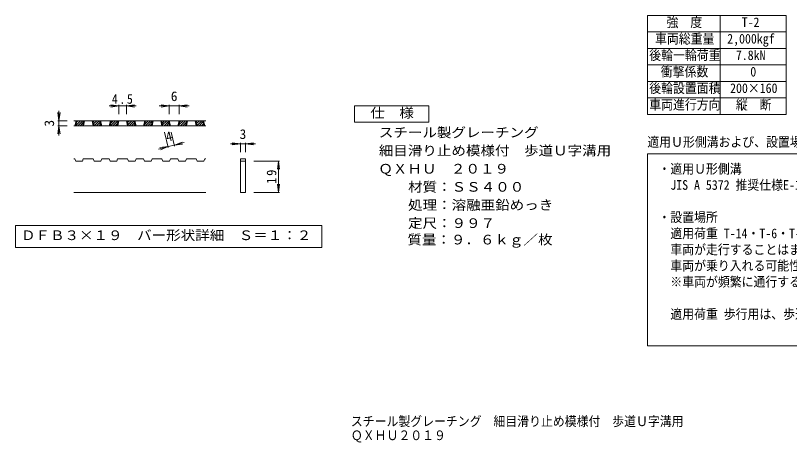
# Model space of a CAD drawing. Units: millimetres, scale not verified, with parts at other scales. Extents: x -918 to 910, y -686 to 591.
# Drawn here: x -918 to 255, y -686 to -38 of the extents above; entities that cross this region are included whole.
import ezdxf
from ezdxf.enums import TextEntityAlignment as Align

# ---------------------------------------------------------------- set-up
doc = ezdxf.new("R2010")
doc.units = ezdxf.units.MM
doc.header["$LTSCALE"] = 5
for name, color, linetype, lineweight in [('1-5_1-5ﾚｲﾔ', 7, 'Continuous', 9), ('D-0', 3, 'Continuous', 9), ('D-2', 3, 'Continuous', 9), ('D-4', 7, 'Continuous', 9), ('F-F_F-Fﾚｲﾔ', 7, 'Continuous', 9)]:
    doc.layers.add(name, color=color, linetype=linetype, lineweight=lineweight)
doc.layers.add('F-4_F-4ﾚｲﾔ', color=2, linetype='Continuous')
doc.styles.add('ＭＳ ゴシック', font='')
doc.styles.get('ＭＳ ゴシック').set_extended_font_data('MS Gothic')

msp = doc.modelspace()

# ---------------------------------------------------------------- linework, layer by layer
at = {"layer": '1-5_1-5ﾚｲﾔ', "color": 2}
msp.add_lwpolyline([(-403.732, -200.038), (-403.732, -175.038), (-291.232, -175.038), (-291.232, -200.038)], close=True, dxfattribs=at)
at = {"layer": 'D-0'}
for p, q in [((-629.173, -197.822), (-829.173, -197.822)), ((-826.157, -204.79), (-819.189, -197.822)), ((-824.979, -200.076), (-822.724, -197.822)), ((-823.153, -205.322), (-815.653, -197.822)), ((-799.819, -199.666), (-797.975, -197.822)), ((-799.112, -202.494), (-794.44, -197.822)), ((-798.405, -205.322), (-790.904, -197.822)), ((-773.656, -205.322), (-766.156, -197.822)), ((-773.308, -201.439), (-769.691, -197.822)), ((-770.12, -205.322), (-762.62, -197.822)), ((-747.604, -200.483), (-744.942, -197.822)), ((-746.897, -203.312), (-741.407, -197.822)), ((-745.371, -205.322), (-737.944, -197.894)), ((-721.627, -202.79), (-716.658, -197.822)), ((-720.623, -205.322), (-713.123, -197.822)), ((-720.448, -198.077), (-720.194, -197.822)), ((-717.087, -205.322), (-710.24, -198.475)), ((-696.089, -198.466), (-695.445, -197.822)), ((-695.382, -201.294), (-691.909, -197.822)), ((-694.675, -204.123), (-688.374, -197.822)), ((-692.338, -205.322), (-685.721, -198.705)), ((-669.945, -204.142), (-663.625, -197.822)), ((-668.767, -199.428), (-667.161, -197.822)), ((-667.59, -205.322), (-660.09, -197.822)), ((-643.867, -199.277), (-642.412, -197.822)), ((-643.16, -202.105), (-638.876, -197.822)), ((-642.453, -204.934), (-635.341, -197.822)), ((-629.173, -205.322), (-829.173, -205.322)), ((-819.618, -205.322), (-814.77, -200.475)), ((-816.082, -205.322), (-815.949, -205.189)), ((-794.869, -205.322), (-789.459, -199.912)), ((-791.333, -205.322), (-788.752, -202.74)), ((-766.585, -205.322), (-763.1, -201.837)), ((-741.836, -205.322), (-737.237, -200.723)), ((-738.3, -205.322), (-736.529, -203.551)), ((-713.552, -205.322), (-711.419, -203.189)), ((-688.803, -205.322), (-685.014, -201.533)), ((-685.267, -205.322), (-684.307, -204.362)), ((-664.054, -205.322), (-658.559, -199.827)), ((-660.519, -205.322), (-659.737, -204.541)), ((-639.305, -205.322), (-633.499, -199.516)), ((-635.77, -205.322), (-632.792, -202.344)), ((-632.234, -205.322), (-632.085, -205.173)), ((-827.54, -255.322), (-829.173, -255.322)), ((-827.54, -255.322), (-826.29, -259.072)), ((-815.982, -259.072), (-814.732, -255.322)), ((-799.655, -255.322), (-814.732, -255.322)), ((-799.655, -255.322), (-798.405, -259.072)), ((-788.106, -259.072), (-786.856, -255.322)), ((-775.529, -255.322), (-786.856, -255.322)), ((-775.529, -255.322), (-774.279, -259.072)), ((-763.971, -259.072), (-762.721, -255.322)), ((-736.087, -259.072), (-734.837, -255.322)), ((-723.51, -255.322), (-734.837, -255.322)), ((-723.51, -255.322), (-722.26, -259.072)), ((-711.952, -259.072), (-710.702, -255.322)), ((-710.702, -255.322), (-695.625, -255.322)), ((-694.375, -259.072), (-695.625, -255.322)), ((-684.067, -259.072), (-682.817, -255.322)), ((-671.49, -255.322), (-682.817, -255.322)), ((-671.49, -255.322), (-670.24, -259.072)), ((-659.933, -259.072), (-658.683, -255.322)), ((-658.683, -255.322), (-643.606, -255.322)), ((-642.356, -259.072), (-643.606, -255.322)), ((-576.673, -255.322), (-569.173, -255.322)), ((-576.673, -306.572), (-576.673, -255.322)), ((-815.982, -259.072), (-826.29, -259.072)), ((-788.106, -259.072), (-798.405, -259.072)), ((-763.971, -259.072), (-774.279, -259.072)), ((-736.087, -259.072), (-746.394, -259.072)), ((-711.952, -259.072), (-722.26, -259.072)), ((-684.067, -259.072), (-694.375, -259.072)), ((-659.933, -259.072), (-670.24, -259.072)), ((-632.048, -259.072), (-642.356, -259.072)), ((-576.673, -259.072), (-569.173, -259.072)), ((-629.173, -306.572), (-829.173, -306.572))]:
    msp.add_line(p, q, dxfattribs=at)
for points in [[(-746.394, -259.072), (-747.644, -255.322), (-762.721, -255.322)], [(-632.048, -259.072), (-630.798, -255.322), (-629.173, -255.322)], [(-569.173, -255.322), (-569.173, -306.572), (-576.673, -306.572)]]:
    msp.add_lwpolyline(points, dxfattribs=at)
at = {"layer": 'D-0', "color": 7}
msp.add_lwpolyline([(-917.5, -356.572), (-917.5, -389.797), (-453.346, -389.797), (-453.346, -356.572)], close=True, dxfattribs=at)
at = {"layer": 'D-2'}
for p, q in [((-827.578, -205.322), (-825.703, -197.822)), ((-826.29, -205.322), (-824.415, -197.822)), ((-815.982, -205.322), (-814.107, -197.822)), ((-814.694, -205.322), (-812.819, -197.822)), ((-799.694, -205.322), (-801.569, -197.822)), ((-798.405, -205.322), (-800.28, -197.822)), ((-788.106, -205.322), (-789.981, -197.822)), ((-786.818, -205.322), (-788.693, -197.822)), ((-775.568, -205.322), (-773.692, -197.822)), ((-774.279, -205.322), (-772.404, -197.822)), ((-763.971, -205.322), (-762.096, -197.822)), ((-762.683, -205.322), (-760.808, -197.822)), ((-747.683, -205.322), (-749.558, -197.822)), ((-746.394, -205.322), (-748.269, -197.822)), ((-736.087, -205.322), (-737.962, -197.822)), ((-734.798, -205.322), (-736.673, -197.822)), ((-723.548, -205.322), (-721.673, -197.822)), ((-722.26, -205.322), (-720.385, -197.822)), ((-711.952, -205.322), (-710.077, -197.822)), ((-710.663, -205.322), (-708.789, -197.822)), ((-695.663, -205.322), (-697.538, -197.822)), ((-694.375, -205.322), (-696.25, -197.822)), ((-684.067, -205.322), (-685.942, -197.822)), ((-682.779, -205.322), (-684.654, -197.822)), ((-671.529, -205.322), (-669.654, -197.822)), ((-670.24, -205.322), (-668.365, -197.822)), ((-659.933, -205.322), (-658.058, -197.822)), ((-658.644, -205.322), (-656.769, -197.822)), ((-643.644, -205.322), (-645.519, -197.822)), ((-642.356, -205.322), (-644.231, -197.822)), ((-632.048, -205.322), (-633.923, -197.822)), ((-630.759, -205.322), (-632.634, -197.822))]:
    msp.add_line(p, q, dxfattribs=at)
at = {"layer": 'D-4'}
for p, q in [((-760.808, -175.322), (-775.808, -175.322)), ((-760.808, -175.322), (-773.201, -173.69)), ((-760.808, -175.322), (-773.201, -176.953)), ((-760.808, -173.822), (-760.808, -187.822)), ((-749.558, -175.322), (-760.808, -175.322)), ((-749.558, -175.322), (-737.165, -173.69)), ((-749.558, -173.822), (-749.558, -187.822)), ((-749.558, -175.322), (-737.165, -176.953)), ((-749.558, -175.322), (-734.558, -175.322)), ((-684.654, -175.322), (-699.654, -175.322)), ((-684.654, -175.322), (-697.047, -173.69)), ((-684.654, -175.322), (-697.047, -176.953)), ((-684.654, -173.822), (-684.654, -187.822)), ((-669.654, -175.322), (-684.654, -175.322)), ((-669.654, -175.322), (-657.261, -173.69)), ((-669.654, -173.822), (-669.654, -187.822)), ((-669.654, -175.322), (-657.261, -176.953)), ((-669.654, -175.322), (-654.654, -175.322)), ((-851.673, -197.822), (-853.305, -185.429)), ((-851.673, -197.822), (-851.673, -182.822)), ((-851.673, -197.822), (-850.042, -185.429)), ((-853.173, -197.822), (-839.173, -197.822)), ((-851.673, -197.822), (-851.673, -205.322)), ((-851.673, -205.322), (-853.305, -217.715)), ((-853.173, -205.322), (-839.173, -205.322)), ((-851.673, -205.322), (-850.042, -217.715)), ((-851.673, -205.322), (-851.673, -220.322)), ((-686.072, -238.538), (-691.931, -215.101)), ((-676.37, -236.113), (-681.623, -215.101)), ((-676.734, -234.658), (-665.106, -230.069)), ((-676.734, -234.658), (-662.182, -231.02)), ((-676.734, -234.658), (-664.315, -233.235)), ((-576.673, -232.822), (-591.673, -232.822)), ((-576.673, -232.822), (-589.066, -231.19)), ((-576.673, -232.822), (-589.066, -234.454)), ((-576.673, -231.322), (-576.673, -245.322)), ((-569.173, -232.822), (-576.673, -232.822)), ((-569.173, -232.822), (-556.78, -231.19)), ((-569.173, -231.322), (-569.173, -245.322)), ((-569.173, -232.822), (-556.78, -234.454)), ((-569.173, -232.822), (-554.173, -232.822)), ((-686.436, -237.083), (-700.988, -240.721)), ((-686.436, -237.083), (-698.854, -238.506)), ((-686.436, -237.083), (-698.063, -241.671)), ((-686.436, -237.083), (-676.734, -234.658)), ((-517.673, -259.072), (-556.673, -259.072)), ((-519.173, -259.072), (-520.805, -271.465)), ((-519.173, -259.072), (-517.542, -271.465)), ((-519.173, -306.572), (-519.173, -259.072)), ((-519.173, -306.572), (-520.805, -294.179)), ((-519.173, -306.572), (-517.542, -294.179)), ((-517.673, -306.572), (-556.673, -306.572))]:
    msp.add_line(p, q, dxfattribs=at)
at = {"layer": 'F-F_F-Fﾚｲﾔ', "color": 2}
for p, q in [((40, -38.116), (40, -188.116)), ((40, -38.116), (250, -38.116)), ((150, -38.116), (150, -188.116)), ((250, -38.116), (250, -188.116)), ((40, -63.116), (250, -63.116)), ((40, -88.116), (250, -88.116)), ((40, -113.116), (250, -113.116)), ((40, -138.116), (250, -138.116)), ((40, -163.116), (250, -163.116)), ((40, -188.116), (250, -188.116)), ((40, -539.054), (40, -247.723)), ((40, -247.723), (910, -247.723))]:
    msp.add_line(p, q, dxfattribs=at)
msp.add_lwpolyline([(910, -247.723), (910, -539.054), (40, -539.054)], dxfattribs=at)

# ---------------------------------------------------------------- texts
at = {"layer": '1-5_1-5ﾚｲﾔ', "color": 2, "style": 'ＭＳ ゴシック', "width": 1.1}
for s, p in [('仕\u3000様', (-379.982, -197.538)), ('スチール製グレーチング', (-367.114, -227.297)), ('細目滑り止め模様付\u3000歩道Ｕ字溝用', (-367.114, -254.797)), ('ＱＸＨＵ\u3000２０１９', (-367.831, -282.297)), ('材質：ＳＳ４００', (-322.831, -309.797)), ('処理：溶融亜鉛めっき', (-322.831, -337.297)), ('定尺：９９７', (-322.831, -364.797)), ('\u3000\u3000質量：９．６ｋｇ／枚', (-367.831, -389.797))]:
    msp.add_text(s, height=14.66, dxfattribs=at).set_placement(p, align=Align.BOTTOM_LEFT)
at = {"layer": 'D-0', "color": 2, "style": 'ＭＳ ゴシック', "width": 1.1}
msp.add_text('ＤＦＢ３×１９\u3000バー形状詳細\u3000Ｓ＝１：２', height=14.66, dxfattribs=at).set_placement((-909.173, -383.184), align=Align.BOTTOM_LEFT)
at = {"layer": 'D-4', "color": 2, "style": 'ＭＳ ゴシック'}
for s, p in [('6', (-682.154, -172.322)), ('3', (-577.923, -229.822))]:
    msp.add_text(s, height=14.66, dxfattribs=at).set_placement(p, align=Align.BOTTOM_LEFT)
msp.add_text('3', height=14.66, rotation=90, dxfattribs=at).set_placement((-854.673, -206.572), align=Align.BOTTOM_LEFT)
at = {"layer": 'D-4', "color": 2, "style": 'ＭＳ ゴシック', "width": 0.9}
msp.add_text('4', height=14.66, rotation=14.035, dxfattribs=at).set_placement((-686.557, -234.021), align=Align.BOTTOM_LEFT)
at = {"layer": 'D-4', "color": 2, "insert": (-771.433, -172.322), "char_height": 14.66, "attachment_point": 7, "style": 'ＭＳ ゴシック'}
msp.add_mtext('\\T1.27;\\W0.9;4.5', dxfattribs=at)
at = {"layer": 'D-4', "color": 2, "insert": (-522.173, -293.447), "char_height": 14.66, "attachment_point": 7, "rotation": 90, "style": 'ＭＳ ゴシック'}
msp.add_mtext('\\T1.27;\\W0.95;19', dxfattribs=at)
at = {"layer": 'F-4_F-4ﾚｲﾔ', "style": 'ＭＳ ゴシック', "width": 0.9}
for s, p in [('スチール製グレーチング\u3000細目滑り止め模様付\u3000歩道Ｕ字溝用', (-409.447, -665.304)), ('ＱＸＨＵ２０１９', (-409.447, -686.554))]:
    msp.add_text(s, height=14.66, dxfattribs=at).set_placement(p, align=Align.BOTTOM_LEFT)
at = {"layer": 'F-F_F-Fﾚｲﾔ', "style": 'ＭＳ ゴシック', "width": 0.9}
for s, p in [('強\u3000度', (68.75, -60.116)), ('T-2', (182.5, -60.116)), ('車両総重量', (51.25, -85.116)), ('2,000kgf', (160.625, -85.116)), ('後輪一輪荷重', (42.5, -110.116)), ('7.8kN', (173.75, -110.116)), ('衝撃係数', (60, -135.116)), ('0', (195.625, -135.116)), ('後輪設置面積', (42.5, -160.116)), ('200×160', (165, -160.116)), ('車両進行方向', (42.5, -185.116)), ('縦\u3000断', (173.75, -185.116)), ('適用Ｕ形側溝および、設置場所について', (39.559, -241.657)), ('・適用Ｕ形側溝', (56.474, -282.434)), ('\u3000JIS A 5372 推奨仕様E-1 U形側溝、推奨仕様E-2 上ぶた式U形側溝の本体に適用します。', (56.474, -306.904)), ('・設置場所', (56.474, -355.842)), ('\u3000適用荷重 T-14・T-6・T-2は、建物内、建物敷地内、公園敷地内、車道以外で、', (56.474, -380.312)), ('\u3000車両が走行することはまれで、走行することがあっても一時待避などで低速で走行するような、', (56.474, -404.781)), ('\u3000車両が乗り入れる可能性のある場所に設置できます。 ', (56.474, -429.251)), ('\u3000※車両が頻繁に通行する場所や、フォークリフト等の特殊車両が通行する場所には適しません。', (56.474, -453.72)), ('\u3000適用荷重 歩行用は、歩道にお使いいただけます。', (56.474, -502.659))]:
    msp.add_text(s, height=14.66, dxfattribs=at).set_placement(p, align=Align.BOTTOM_LEFT)

doc.saveas('drawing.dxf')
